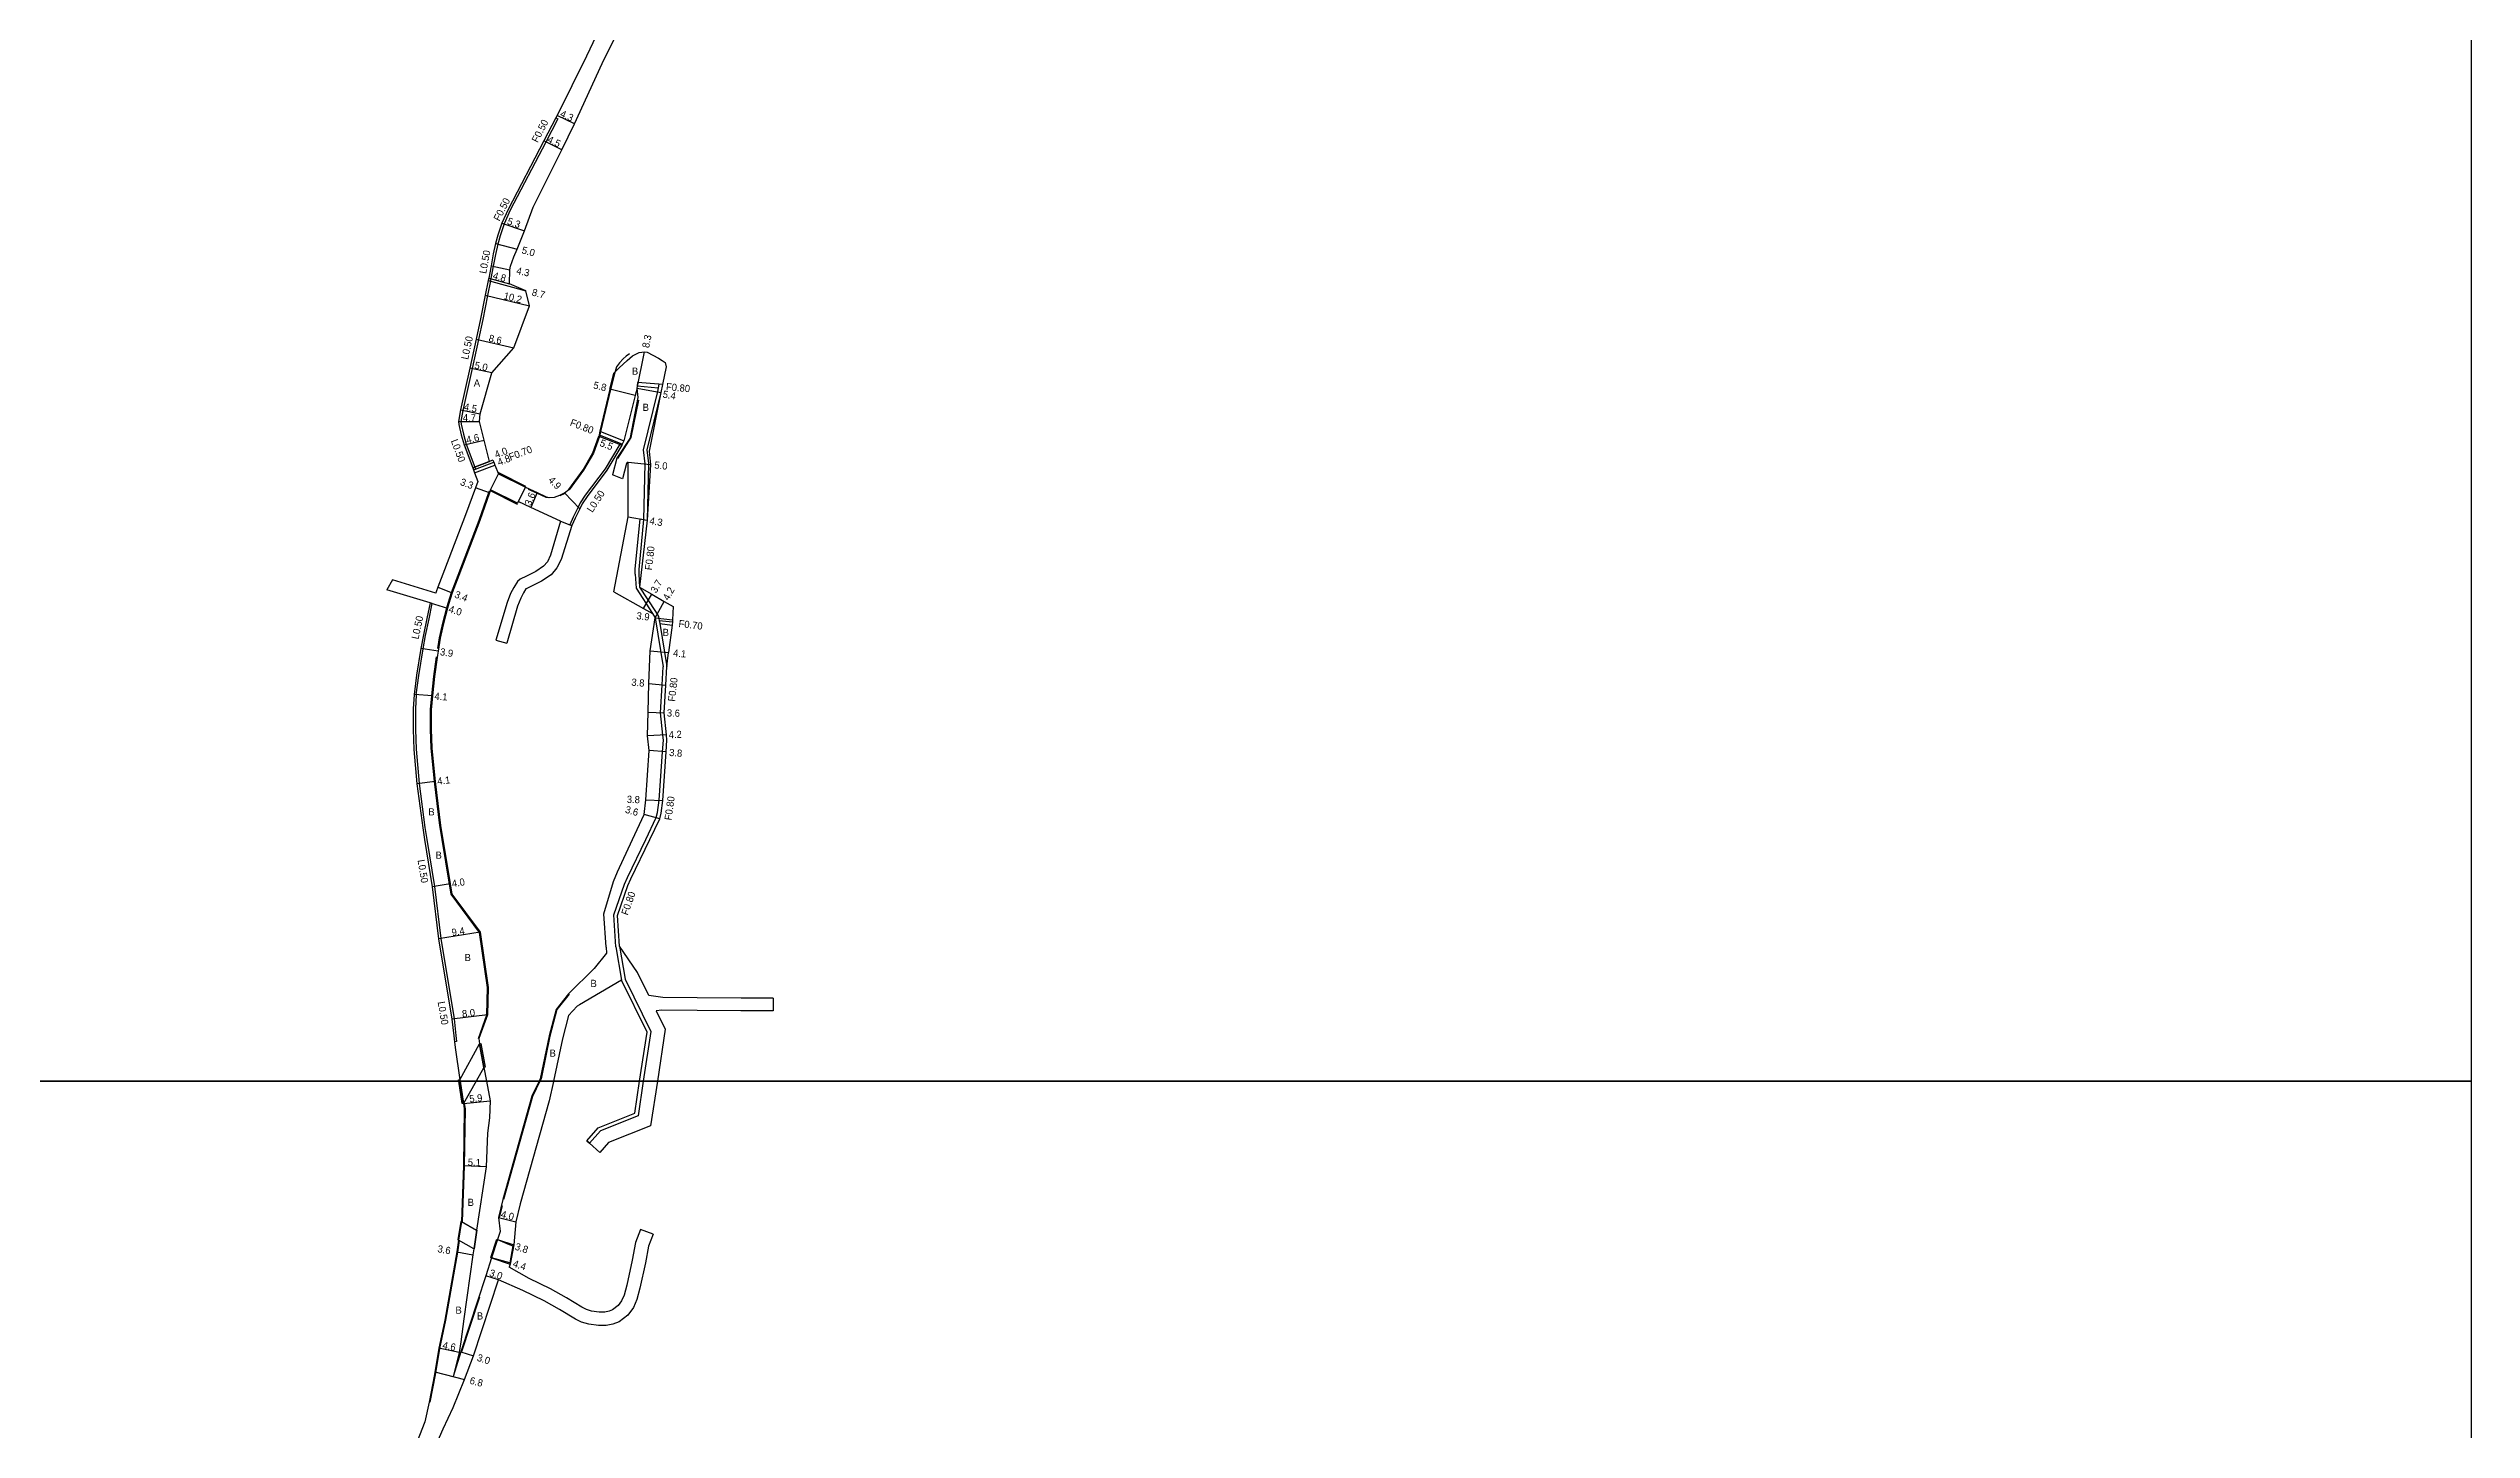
# Model space of a CAD drawing. Header units: metres. Extents: x -18400 to -16000, y -119400 to -117000.
# Drawn here: x -16539 to -16000, y -118878 to -118570 of the extents above; entities that cross this region are included whole.
import ezdxf

# ---------------------------------------------------------------- set-up
doc = ezdxf.new("R2010")
doc.units = ezdxf.units.M
doc.header["$LTSCALE"] = 2.5
for name, color, linetype in [('側溝・桝', 7, 'Continuous'), ('図郭', 7, 'Continuous'), ('幅員', 7, 'Continuous'), ('歩道・分離帯・安全施設', 7, 'Continuous'), ('舗装', 7, 'Continuous'), ('道路', 7, 'Continuous')]:
    doc.layers.add(name, color=color, linetype=linetype)
doc.styles.get("Standard").update_dxf_attribs({"font": ''})
doc.styles.get('Standard').set_extended_font_data('@MS PGothic')

msp = doc.modelspace()

# ---------------------------------------------------------------- linework, layer by layer
at = {"layer": '側溝・桝', "flags": 128}
for points in [[(-16426.26, -118585.56), (-16425.82, -118585.8), (-16428.48, -118590.93), (-16436.4, -118606.14), (-16437.78, -118609.16), (-16438.66, -118611.81), (-16439.18, -118613.65), (-16439.67, -118613.53)], [(-16439.18, -118613.65), (-16439.67, -118615.94), (-16440.17, -118618.57), (-16440.7, -118621.33), (-16440.8, -118621.84), (-16441.46, -118625.13), (-16442.52, -118630.43), (-16443.48, -118634.91), (-16444.86, -118641.36)], [(-16444.86, -118641.36), (-16446.98, -118650.68), (-16447.42, -118653.14), (-16447.35, -118653.75), (-16446.81, -118655.97), (-16446.18, -118658.16), (-16444.28, -118663.31), (-16444.12, -118663.76)], [(-16403.3, -118644.84), (-16408.08, -118644.43), (-16408.15, -118645.23), (-16403.47, -118645.63)], [(-16403.3, -118644.84), (-16403.47, -118645.63), (-16403.65, -118646.49), (-16406.81, -118659.44), (-16406.42, -118662.54), (-16406.71, -118674.95), (-16405.91, -118675.09)], [(-16402.87, -118646.66), (-16406, -118659.49), (-16405.61, -118662.5), (-16405.91, -118675.09)], [(-16402.5, -118644.91), (-16403.3, -118644.84)], [(-16411.94, -118657.98), (-16412.03, -118658.19), (-16415.31, -118663.67), (-16419.69, -118669.52), (-16420.82, -118671.24), (-16421.39, -118672.35), (-16422.38, -118674.46), (-16423.14, -118676.13), (-16422.67, -118676.3)], [(-16416.64, -118656.11), (-16411.94, -118657.98), (-16411.47, -118658.16)], [(-16416.45, -118655.33), (-16411.14, -118657.43)], [(-16444.58, -118663.94), (-16444.12, -118663.76), (-16440.08, -118662.22)], [(-16444.34, -118664.6), (-16439.8, -118662.86)], [(-16408.61, -118687.13), (-16408.61, -118686.05), (-16407.5, -118674.82), (-16406.71, -118674.95)], [(-16406.71, -118674.95), (-16407.81, -118686.09), (-16407.81, -118687.1), (-16407.63, -118689.99), (-16404.1, -118695.46), (-16403.4, -118696.54)], [(-16408.61, -118687.13), (-16408.41, -118690.24), (-16404.77, -118695.89)], [(-16457.3, -118714), (-16456.74, -118709.66), (-16455.79, -118703.76), (-16455.22, -118700.75), (-16454.43, -118697.11), (-16453.74, -118693.69), (-16454.22, -118693.55)], [(-16404.16, -118696.85), (-16402.37, -118707.73)], [(-16403.4, -118696.54), (-16403.24, -118697.43), (-16403.11, -118698.15), (-16401.57, -118707.67)], [(-16403.24, -118697.43), (-16400.31, -118697.78)], [(-16403.11, -118698.15), (-16400.34, -118698.48)], [(-16406.22, -118746.18), (-16403.89, -118741.33), (-16403.64, -118740.2), (-16403.25, -118737.42), (-16402.51, -118726.65), (-16402.33, -118724.08), (-16402.42, -118722.99), (-16402.95, -118718), (-16402.6, -118711.8), (-16402.37, -118707.73)], [(-16457.3, -118714), (-16457.46, -118717.13), (-16457.5, -118721.68), (-16457.32, -118726.1), (-16456.66, -118733.73), (-16455.37, -118743.52), (-16454.94, -118746.18)], [(-16454.94, -118746.18), (-16453.24, -118756.64), (-16451.87, -118768.22), (-16448.9, -118786.13), (-16448.49, -118789.86), (-16448.32, -118791.17)], [(-16412.87, -118770.06), (-16413.32, -118762.98), (-16410.96, -118756.15), (-16410.3, -118754.66), (-16406.22, -118746.18)], [(-16412.87, -118770.06), (-16411.61, -118777.51)], [(-16412.08, -118769.97), (-16410.84, -118777.26), (-16405.11, -118788.94), (-16406.79, -118800)], [(-16448.32, -118791.17), (-16448.81, -118791.23)], [(-16406.79, -118800), (-16407.96, -118807.71), (-16416.34, -118811.08), (-16418.77, -118813.82), (-16419.37, -118813.29)]]:
    msp.add_lwpolyline(points, dxfattribs=at)
at = {"layer": '図郭'}
for points in [[(-16800, -118800), (-16000, -118800), (-16000, -118200), (-16800, -118200)], [(-16800, -119400), (-16000, -119400), (-16000, -118800), (-16800, -118800)]]:
    msp.add_lwpolyline(points, close=True, dxfattribs=at)
at = {"layer": '幅員', "flags": 128}
for points in [[(-16422.1, -118586.86), (-16425.99, -118585.05)], [(-16424.89, -118592.68), (-16428.93, -118590.7)], [(-16438.24, -118608.97), (-16433.22, -118610.67)], [(-16439.67, -118613.53), (-16434.89, -118614.81)], [(-16441.29, -118621.75), (-16432.89, -118624.03)], [(-16441.19, -118621.23), (-16436.55, -118622.48)], [(-16440.66, -118618.48), (-16436.51, -118619.38)], [(-16441.95, -118625.03), (-16432.08, -118627.4)], [(-16443.97, -118634.8), (-16435.59, -118636.74)], [(-16408.19, -118645.76), (-16406.54, -118637.62)], [(-16440.46, -118642.3), (-16445.35, -118641.26)], [(-16408.59, -118647.33), (-16414.23, -118645.98)], [(-16408.19, -118645.76), (-16402.87, -118646.66)], [(-16447.93, -118653.13), (-16443.23, -118653.17)], [(-16447.47, -118650.58), (-16443.05, -118651.43)], [(-16446.66, -118658.32), (-16442.18, -118657.29)], [(-16416.71, -118656.43), (-16411.59, -118658.42)], [(-16440.27, -118661.77), (-16444.75, -118663.48)], [(-16444.75, -118663.48), (-16441.02, -118662.06)], [(-16410.16, -118662.21), (-16405.19, -118662.71)], [(-16441.03, -118669.03), (-16444.12, -118667.88)], [(-16430.43, -118668.96), (-16431.82, -118672.28)], [(-16424.33, -118669.04), (-16420.94, -118672.57)], [(-16410.15, -118674.36), (-16405.91, -118675.09)], [(-16452.47, -118690.02), (-16449.3, -118691.26)], [(-16406.73, -118694.78), (-16404.89, -118691.57)], [(-16454.22, -118693.55), (-16450.39, -118694.7)], [(-16404.16, -118696.85), (-16402.12, -118693.18)], [(-16404.16, -118696.85), (-16400.29, -118697.31)], [(-16452.43, -118704.29), (-16456.29, -118703.68)], [(-16405.26, -118704.17), (-16401.18, -118704.54)], [(-16405.59, -118711.5), (-16401.8, -118711.84)], [(-16453.71, -118714.24), (-16457.8, -118713.95)], [(-16405.74, -118717.86), (-16402.15, -118717.98)], [(-16401.63, -118722.92), (-16405.82, -118723.11)], [(-16401.71, -118726.7), (-16405.5, -118726.4)], [(-16453.09, -118733.29), (-16457.16, -118733.78)], [(-16403.13, -118741.6), (-16406.6, -118740.61)], [(-16406.25, -118737.38), (-16402.45, -118737.51)], [(-16449.79, -118756.09), (-16453.74, -118756.71)], [(-16443.07, -118766.84), (-16452.36, -118768.29)], [(-16441.46, -118785.25), (-16449.4, -118786.2)], [(-16446.77, -118804.95), (-16440.89, -118804.4)], [(-16441.72, -118819.07), (-16446.81, -118818.87)], [(-16439.01, -118830.33), (-16435.12, -118831.28)], [(-16439.22, -118835.23), (-16435.61, -118836.41)], [(-16448.29, -118838.01), (-16444.75, -118838.63)], [(-16440.56, -118839.31), (-16436.38, -118840.71)], [(-16439.01, -118844.24), (-16441.86, -118843.3)], [(-16453.16, -118864.69), (-16446.58, -118866.42)], [(-16447.75, -118860.36), (-16452.26, -118859.45)], [(-16447.4, -118860.21), (-16444.55, -118861.15)]]:
    msp.add_lwpolyline(points, dxfattribs=at)
at = {"layer": '歩道・分離帯・安全施設', "flags": 128}
for points in [[(-16409.88, -118638.09), (-16410.61, -118638.63), (-16411.28, -118639.18), (-16412.12, -118640.08), (-16412.75, -118640.96), (-16413.23, -118642.5), (-16414.08, -118646.01), (-16416.31, -118655.36), (-16416.49, -118656.15), (-16416.57, -118656.48)], [(-16407.88, -118648.38), (-16409.53, -118656.74), (-16412.53, -118661.41)], [(-16416.57, -118656.48), (-16417.86, -118660.19), (-16420.08, -118663.96), (-16423.25, -118668.35)], [(-16452.48, -118703.65), (-16452.1, -118701.34), (-16451.41, -118698.06), (-16450.54, -118694.66), (-16450.22, -118693.6), (-16449.44, -118691.21), (-16447.96, -118687.35), (-16443.31, -118675.11), (-16441.17, -118668.98), (-16441.04, -118668.61)], [(-16427.95, -118670.13), (-16428.41, -118670.05), (-16430.49, -118669.09), (-16432.3, -118668.26)], [(-16424.25, -118669.17), (-16425.33, -118669.71)], [(-16443.49, -118790.46), (-16441.6, -118785.22), (-16441.48, -118779.17), (-16443.22, -118766.9), (-16449.53, -118758.4), (-16449.93, -118756.11), (-16451.54, -118746.18), (-16452.05, -118743.08), (-16453.24, -118733.31), (-16453.98, -118725.87), (-16454.15, -118721.63), (-16454.11, -118717.29), (-16453.86, -118714.23), (-16453.41, -118709.88), (-16452.78, -118705.55)], [(-16423.28, -118780.63), (-16426.03, -118784.07), (-16427.56, -118789.95), (-16429.55, -118799.49), (-16429.8, -118800)], [(-16429.8, -118800), (-16431.44, -118803.37), (-16437.88, -118826.34)], [(-16446.62, -118804.93), (-16446.46, -118806.15), (-16446.66, -118818.88), (-16447.09, -118831.24)], [(-16438.22, -118827.75), (-16438.86, -118830.34)], [(-16447.74, -118835.49), (-16448.15, -118838.03), (-16450.82, -118853.22), (-16452.11, -118859.48), (-16453.12, -118865.35), (-16454.28, -118871.48)], [(-16443.26, -118848.07), (-16447.25, -118860.26)]]:
    msp.add_lwpolyline(points, dxfattribs=at)
at = {"layer": '舗装', "flags": 128}
msp.add_lwpolyline([(-16425.22, -118675.33), (-16423.14, -118676.13), (-16422.67, -118676.3)], dxfattribs=at)
at = {"layer": '道路', "flags": 128}
for points in [[(-16414.36, -118561.18), (-16419.41, -118571.81), (-16425.99, -118585.05), (-16426.26, -118585.56), (-16428.93, -118590.7), (-16436.85, -118605.92), (-16438.24, -118608.97), (-16439.14, -118611.66), (-16439.67, -118613.53), (-16440.16, -118615.84), (-16440.66, -118618.48), (-16441.19, -118621.23), (-16441.29, -118621.75), (-16441.95, -118625.03), (-16443.01, -118630.33), (-16443.97, -118634.8), (-16445.35, -118641.26), (-16447.47, -118650.58), (-16447.93, -118653.13), (-16447.84, -118653.84), (-16447.29, -118656.09), (-16446.66, -118658.32), (-16444.75, -118663.48), (-16444.58, -118663.94), (-16444.34, -118664.6), (-16443.62, -118666.54), (-16444.12, -118667.88), (-16446.38, -118673.96), (-16451.05, -118686.2), (-16452.47, -118690.02), (-16452.87, -118691.09), (-16452.96, -118691.37)], [(-16440.27, -118661.77), (-16441.02, -118662.06), (-16442.18, -118657.29), (-16443.23, -118653.17), (-16443.05, -118651.43), (-16440.46, -118642.3), (-16435.59, -118636.74), (-16432.08, -118627.4), (-16432.89, -118624.03), (-16436.55, -118622.48), (-16436.51, -118619.38), (-16436.37, -118618.6), (-16435.56, -118616.49), (-16434.89, -118614.81), (-16433.22, -118610.67), (-16431.26, -118605.46), (-16424.89, -118592.68), (-16422.1, -118586.86), (-16415.95, -118573.45), (-16411.01, -118563.56), (-16410.59, -118562.65)], [(-16414.23, -118645.98), (-16413.37, -118642.42), (-16412.15, -118641.19), (-16410.35, -118639.57), (-16409.2, -118638.51), (-16407.7, -118637.77), (-16406.54, -118637.62), (-16405.92, -118637.7), (-16403.44, -118639.07), (-16402.56, -118639.55), (-16401.96, -118640), (-16401.68, -118641.01), (-16402.5, -118644.91), (-16402.87, -118646.66), (-16405.45, -118659.77), (-16405.19, -118662.71), (-16405.91, -118675.09), (-16407.63, -118689.99)], [(-16414.23, -118645.98), (-16416.45, -118655.33), (-16416.64, -118656.11), (-16416.71, -118656.43)], [(-16408.19, -118645.76), (-16408.59, -118647.33), (-16411.14, -118657.43)], [(-16409.67, -118656.68), (-16407.92, -118647.8), (-16408.19, -118645.76)], [(-16440.27, -118661.77), (-16440.08, -118662.22), (-16439.8, -118662.86), (-16438.99, -118664.77), (-16433, -118667.77), (-16430.43, -118668.96), (-16428.37, -118669.9), (-16427.56, -118670.04), (-16426.55, -118670), (-16425.39, -118669.57), (-16424.33, -118669.04), (-16423.36, -118668.25), (-16420.2, -118663.88), (-16417.99, -118660.12), (-16416.71, -118656.43)], [(-16411.14, -118657.43), (-16411.47, -118658.16), (-16411.59, -118658.42), (-16414.9, -118663.95), (-16419.28, -118669.81), (-16420.39, -118671.5), (-16420.94, -118672.57), (-16421.93, -118674.67), (-16422.67, -118676.3)], [(-16409.67, -118656.68), (-16412.67, -118661.34), (-16413.64, -118664.99)], [(-16411.4, -118665.94), (-16413.64, -118664.99)], [(-16413.32, -118691.04), (-16410.15, -118674.36), (-16410.16, -118662.21)], [(-16410.16, -118662.21), (-16410.51, -118662.49), (-16411.4, -118665.94)], [(-16440.79, -118668.34), (-16440.86, -118668.53), (-16441.03, -118669.03), (-16443.17, -118675.16), (-16447.82, -118687.4), (-16449.3, -118691.26), (-16450.07, -118693.64), (-16450.39, -118694.7), (-16451.27, -118698.09), (-16451.95, -118701.37), (-16452.43, -118704.29), (-16452.57, -118705.17), (-16453.26, -118709.89), (-16453.71, -118714.24), (-16453.96, -118717.3), (-16454, -118721.63), (-16453.83, -118725.85), (-16453.09, -118733.29), (-16451.9, -118743.06), (-16451.39, -118746.18)], [(-16425.22, -118675.33), (-16431.82, -118672.28), (-16434.62, -118670.98), (-16434.8, -118671.34), (-16440.79, -118668.34)], [(-16425.22, -118675.33), (-16427.41, -118682.93), (-16428.13, -118684.36), (-16429, -118685.38), (-16430.7, -118686.51), (-16432.75, -118687.57), (-16434.18, -118688.24), (-16434.81, -118688.74), (-16435.63, -118690.07), (-16436.32, -118691.47), (-16437.11, -118693.47), (-16439.57, -118701.8)], [(-16422.67, -118676.3), (-16425.07, -118683.84), (-16426.03, -118685.75), (-16427.32, -118687.27), (-16429.43, -118688.67), (-16431.65, -118689.81), (-16432.86, -118690.38), (-16432.91, -118690.43), (-16433.45, -118691.29), (-16434.04, -118692.49), (-16434.75, -118694.28), (-16437.17, -118702.51)], [(-16462.62, -118688.42), (-16463.88, -118690.6)], [(-16454.22, -118693.55), (-16463.88, -118690.6)], [(-16454.22, -118693.55), (-16463.88, -118690.6)], [(-16452.96, -118691.37), (-16462.62, -118688.42)], [(-16452.96, -118691.37), (-16462.62, -118688.42)], [(-16413.32, -118691.04), (-16406.73, -118694.78), (-16404.77, -118695.89), (-16404.16, -118696.85)], [(-16407.63, -118689.99), (-16404.89, -118691.57), (-16402.12, -118693.18), (-16400.16, -118694.3), (-16400.29, -118697.31), (-16400.31, -118697.78), (-16400.34, -118698.48), (-16401.18, -118704.54)], [(-16454.22, -118693.55), (-16454.92, -118697.01), (-16455.71, -118700.65), (-16456.29, -118703.68), (-16457.23, -118709.58), (-16457.8, -118713.95)], [(-16405.26, -118704.17), (-16404.16, -118696.85)], [(-16439.57, -118701.8), (-16437.17, -118702.51)], [(-16409.16, -118746.18), (-16406.6, -118740.61), (-16406.25, -118737.38), (-16405.5, -118726.4), (-16405.82, -118723.11), (-16405.74, -118717.86), (-16405.59, -118711.5), (-16405.26, -118704.17)], [(-16405.34, -118746.18), (-16403.13, -118741.6), (-16402.85, -118740.35), (-16402.45, -118737.51), (-16401.71, -118726.7), (-16401.53, -118724.07), (-16401.63, -118722.92), (-16402.15, -118717.98), (-16401.8, -118711.84), (-16401.57, -118707.67), (-16401.18, -118704.54)], [(-16457.8, -118713.95), (-16457.96, -118717.12), (-16458, -118721.69), (-16457.82, -118726.13), (-16457.16, -118733.78), (-16455.86, -118743.6), (-16455.44, -118746.18)], [(-16455.44, -118746.18), (-16453.74, -118756.71), (-16452.36, -118768.29), (-16449.4, -118786.2), (-16448.98, -118789.92), (-16448.81, -118791.23), (-16448.65, -118792.52)], [(-16451.39, -118746.18), (-16449.79, -118756.09), (-16449.39, -118758.34), (-16443.07, -118766.84)], [(-16415.07, -118770.15), (-16415.54, -118762.74), (-16413.39, -118755.51), (-16412.5, -118753.42), (-16409.16, -118746.18)], [(-16412.08, -118769.97), (-16412.51, -118763.09), (-16410.21, -118756.44), (-16409.57, -118754.99), (-16405.34, -118746.18)], [(-16443.07, -118766.84), (-16441.33, -118779.16), (-16441.46, -118785.25), (-16443.36, -118790.53), (-16443.21, -118791.68), (-16442.25, -118796.94), (-16441.7, -118800)], [(-16414.99, -118771.53), (-16417.69, -118774.91), (-16423.4, -118780.54)], [(-16415.07, -118770.15), (-16414.99, -118771.53)], [(-16408.11, -118775.79), (-16412.08, -118769.97)], [(-16411.61, -118777.51), (-16420.97, -118782.98), (-16421.51, -118783.33), (-16423.44, -118785.41), (-16424.79, -118790.6), (-16426.75, -118800)], [(-16407.6, -118800), (-16405.94, -118789.07), (-16411.61, -118777.51)], [(-16377.88, -118781.54), (-16385.01, -118781.52), (-16394.78, -118781.48), (-16402.47, -118781.39), (-16405.59, -118780.91), (-16408.11, -118775.79)], [(-16423.4, -118780.54), (-16426.17, -118784.01), (-16427.71, -118789.92), (-16429.7, -118799.44), (-16429.97, -118800)], [(-16377.88, -118781.54), (-16377.89, -118784.34)], [(-16377.89, -118784.34), (-16385.07, -118784.32), (-16394.81, -118784.28), (-16402.7, -118784.19), (-16403.93, -118784.32), (-16401.9, -118788.44), (-16403.65, -118800)], [(-16448.65, -118792.52), (-16447.58, -118799.67), (-16447.53, -118800)], [(-16447.53, -118800), (-16446.77, -118804.95), (-16446.61, -118806.16), (-16446.81, -118818.87), (-16447.24, -118831.23), (-16447.88, -118835.38), (-16448.29, -118838.01), (-16450.97, -118853.19), (-16452.26, -118859.45), (-16453.26, -118865.32), (-16454.43, -118871.45), (-16455.43, -118875.86), (-16458.44, -118883.61)], [(-16441.7, -118800), (-16440.89, -118804.4), (-16441.01, -118808.14), (-16441.48, -118811.55), (-16441.72, -118819.07), (-16443.9, -118833.16), (-16444.53, -118837.31), (-16444.75, -118838.63), (-16446.72, -118852.92), (-16447.36, -118858.05), (-16447.75, -118860.36), (-16449.11, -118865.76)], [(-16429.97, -118800), (-16431.58, -118803.31), (-16438.03, -118826.3), (-16439.01, -118830.33), (-16438.64, -118833.47), (-16439.22, -118835.23), (-16440.56, -118839.31), (-16441.86, -118843.3), (-16447.4, -118860.21), (-16449.11, -118865.76)], [(-16447.83, -118800), (-16447.88, -118799.71), (-16447.58, -118799.67), (-16447.53, -118800)], [(-16447.53, -118800), (-16447.58, -118799.67)], [(-16447.53, -118800), (-16446.77, -118804.95), (-16447.06, -118805)], [(-16443.97, -118800), (-16446.77, -118804.95), (-16447.53, -118800)], [(-16419.37, -118813.29), (-16416.82, -118810.4), (-16408.68, -118807.14), (-16407.6, -118800)], [(-16403.65, -118800), (-16405.16, -118809.93), (-16414.51, -118813.68), (-16416.44, -118815.87)], [(-16419.37, -118813.29), (-16418.77, -118813.82), (-16416.44, -118815.87)], [(-16435.12, -118831.28), (-16435.61, -118836.41), (-16436.38, -118840.71)], [(-16404.61, -118834.03), (-16405.62, -118836.73), (-16406.32, -118840.47), (-16407.56, -118846.1), (-16408.21, -118848.57), (-16408.98, -118850.38), (-16410.2, -118852.07), (-16412.15, -118853.55), (-16413.59, -118854.1), (-16415.08, -118854.38), (-16416.78, -118854.39), (-16418.94, -118854.12), (-16420.56, -118853.61), (-16421.91, -118852.96), (-16425.4, -118850.81), (-16428.84, -118848.87), (-16433.62, -118846.56), (-16439.01, -118844.24)], [(-16407.42, -118832.98), (-16408.52, -118835.92), (-16409.26, -118839.87), (-16410.48, -118845.4), (-16411.06, -118847.6), (-16411.61, -118848.9), (-16412.37, -118849.95), (-16413.62, -118850.9), (-16414.4, -118851.2), (-16415.37, -118851.38), (-16416.6, -118851.39), (-16418.3, -118851.18), (-16419.44, -118850.82), (-16420.47, -118850.32), (-16423.88, -118848.23), (-16427.45, -118846.21), (-16432.21, -118843.9), (-16436.6, -118841.37)], [(-16404.61, -118834.03), (-16407.42, -118832.98)], [(-16436.38, -118840.71), (-16436.6, -118841.37)], [(-16454.75, -118885.15), (-16451.3, -118877.39), (-16449.13, -118872.62), (-16446.58, -118866.42), (-16444.55, -118861.15), (-16439.01, -118844.24)]]:
    msp.add_lwpolyline(points, dxfattribs=at)
for points in [[(-16440.79, -118668.34), (-16438.99, -118664.77), (-16433, -118667.77), (-16434.62, -118670.98), (-16434.8, -118671.34)], [(-16432.91, -118667.59), (-16438.9, -118664.59), (-16438.99, -118664.77), (-16433, -118667.77)], [(-16434.8, -118671.34), (-16440.79, -118668.34), (-16440.86, -118668.53), (-16434.87, -118671.53)], [(-16442.25, -118796.94), (-16443.21, -118791.68), (-16442.92, -118791.63), (-16441.96, -118796.89)], [(-16447.39, -118831.2), (-16448.03, -118835.35), (-16447.88, -118835.38), (-16447.24, -118831.23)], [(-16447.24, -118831.23), (-16443.9, -118833.16), (-16444.53, -118837.31), (-16447.88, -118835.38)], [(-16443.9, -118833.16), (-16444.53, -118837.31), (-16444.38, -118837.34), (-16443.75, -118833.18)], [(-16440.7, -118839.27), (-16439.36, -118835.18), (-16439.22, -118835.23), (-16440.56, -118839.31)], [(-16439.22, -118835.23), (-16436.65, -118836.38), (-16435.8, -118836.66), (-16436.48, -118840.43), (-16440.56, -118839.31)], [(-16436.34, -118840.48), (-16435.66, -118836.71), (-16435.8, -118836.66), (-16436.48, -118840.43)]]:
    msp.add_lwpolyline(points, close=True, dxfattribs=at)
at = {"layer": '道路'}
for points in [[(-16447.58, -118799.67), (-16443.21, -118791.68), (-16442.25, -118796.94), (-16443.97, -118800)], [(-16447.06, -118805), (-16447.83, -118800)], [(-16426.75, -118800), (-16426.76, -118800.05), (-16427.73, -118804.39), (-16434.15, -118827.32), (-16435.12, -118831.28)]]:
    msp.add_lwpolyline(points, dxfattribs=at)

# ---------------------------------------------------------------- texts
at = {"layer": '側溝・桝'}
for s, rotation, p in [('F0.50', 62.5671, (-16430.3, -118591.21)), ('F0.50', 63.0025, (-16438.78, -118608.68)), ('L0.50', 79.2588, (-16441.76, -118620.34)), ('L0.50', 77.9059, (-16445.77, -118639.47)), ('F0.80', 355.0411, (-16401.79, -118646.18)), ('F0.80', 338.3955, (-16423.23, -118653.99)), ('L0.50', 290.2642, (-16449.63, -118657.44)), ('F0.70', 21, (-16436.34, -118661.88)), ('L0.50', 56.7204, (-16418.13, -118673.53)), ('F0.80', 83.4229, (-16404.87, -118686.32)), ('L0.50', 77.781, (-16456.82, -118701.73)), ('F0.70', 353.2241, (-16399.01, -118698.89)), ('F0.80', 83.6144, (-16399.72, -118715.57)), ('F0.80', 82.0994, (-16400.52, -118742)), ('L0.50', 279.2016, (-16457.02, -118750.8)), ('F0.80', 70.9422, (-16410.24, -118763.18)), ('L0.50', 279.3926, (-16452.55, -118782.38))]:
    msp.add_text(s, height=1.6, rotation=rotation, dxfattribs=at).set_placement(p)
at = {"layer": '幅員'}
for s, rotation, p in [('4.3', 334.9913, (-16425.45, -118585.19)), ('4.5', 333.918, (-16428.3, -118590.9)), ('5.3', 341.2815, (-16437.21, -118609.21)), ('5.0', 345.0044, (-16433.96, -118615.69)), ('4.8', 344.9904, (-16440.39, -118621.35)), ('4.3', 347.6536, (-16435.15, -118620.28)), ('10.2', 346.4908, (-16437.98, -118625.88)), ('8.7', 344.7986, (-16431.71, -118625.06)), ('8.6', 346.9705, (-16441.31, -118635.31)), ('8.3', 78.4776, (-16405.52, -118636.88)), ('5.0', 347.9107, (-16444.45, -118641.35)), ('5.8', 346.5522, (-16418.03, -118645.76)), ('5.4', 350.4029, (-16402.56, -118647.81)), ('4.7', 359.4767, (-16446.95, -118653.1)), ('4.5', 349.1717, (-16446.81, -118650.61)), ('4.6', 12.9519, (-16446, -118658.06)), ('4.0', 20.889, (-16439.53, -118661.34)), ('5.5', 338.6892, (-16416.62, -118658.54)), ('4.8', 20.889, (-16438.89, -118663.02)), ('5.0', 354.1744, (-16404.38, -118663.6)), ('3.3', 339.6437, (-16447.68, -118667.23)), ('3.6', 67.2624, (-16431.83, -118672.05)), ('4.9', 313.8257, (-16428.06, -118666.31)), ('4.3', 350.1532, (-16405.51, -118675.97)), ('3.4', 338.7279, (-16448.94, -118692.26)), ('3.7', 60.1746, (-16403.92, -118691.49)), ('4.2', 60.8866, (-16401.17, -118693.13)), ('4.0', 343.2399, (-16450.24, -118695.58)), ('3.9', 353.1508, (-16408.38, -118697.14)), ('3.9', 350.9991, (-16452.11, -118705.15)), ('4.1', 354.8886, (-16400.21, -118705.45)), ('4.1', 355.9436, (-16453.32, -118715.07)), ('3.8', 354.7636, (-16409.5, -118711.93)), ('3.6', 358.1649, (-16401.57, -118718.8)), ('4.2', 2.6863, (-16401.09, -118723.69)), ('3.8', 355.4563, (-16401.09, -118727.59)), ('4.1', 6.9287, (-16452.54, -118734.03)), ('3.6', 344.1788, (-16410.95, -118740.21)), ('3.8', 357.9765, (-16410.48, -118738.03)), ('4.0', 8.9954, (-16449.27, -118756.82)), ('9.4', 8.8973, (-16449.31, -118767.71)), ('8.0', 6.7819, (-16447.03, -118785.81)), ('5.9', 5.3987, (-16445.43, -118804.73)), ('5.1', 357.834, (-16445.86, -118818.81)), ('4.0', 346.243, (-16438.6, -118830.32)), ('3.6', 350.0886, (-16452.67, -118838.05)), ('3.8', 341.8535, (-16435.49, -118837.46)), ('3.0', 341.8715, (-16441.2, -118843.31)), ('4.4', 341.883, (-16435.94, -118841.25)), ('4.6', 348.6789, (-16451.55, -118859.49)), ('3.0', 341.8658, (-16443.94, -118862.19)), ('6.8', 345.3594, (-16445.54, -118867.32))]:
    msp.add_text(s, height=1.6, rotation=rotation, dxfattribs=at).set_placement(p)
at = {"layer": '舗装'}
for s, p in [('B', (-16409.33, -118642.73)), ('A', (-16444.51, -118645.36)), ('B', (-16406.93, -118650.79)), ('B', (-16402.48, -118700.9)), ('B', (-16454.61, -118740.85)), ('B', (-16453.02, -118750.49)), ('B', (-16446.55, -118773.27)), ('B', (-16418.54, -118779.03)), ('B', (-16427.65, -118794.55)), ('B', (-16445.86, -118827.77)), ('B', (-16448.58, -118851.77)), ('B', (-16443.82, -118853.06))]:
    msp.add_text(s, height=1.6, dxfattribs=at).set_placement(p)

doc.saveas('drawing.dxf')
